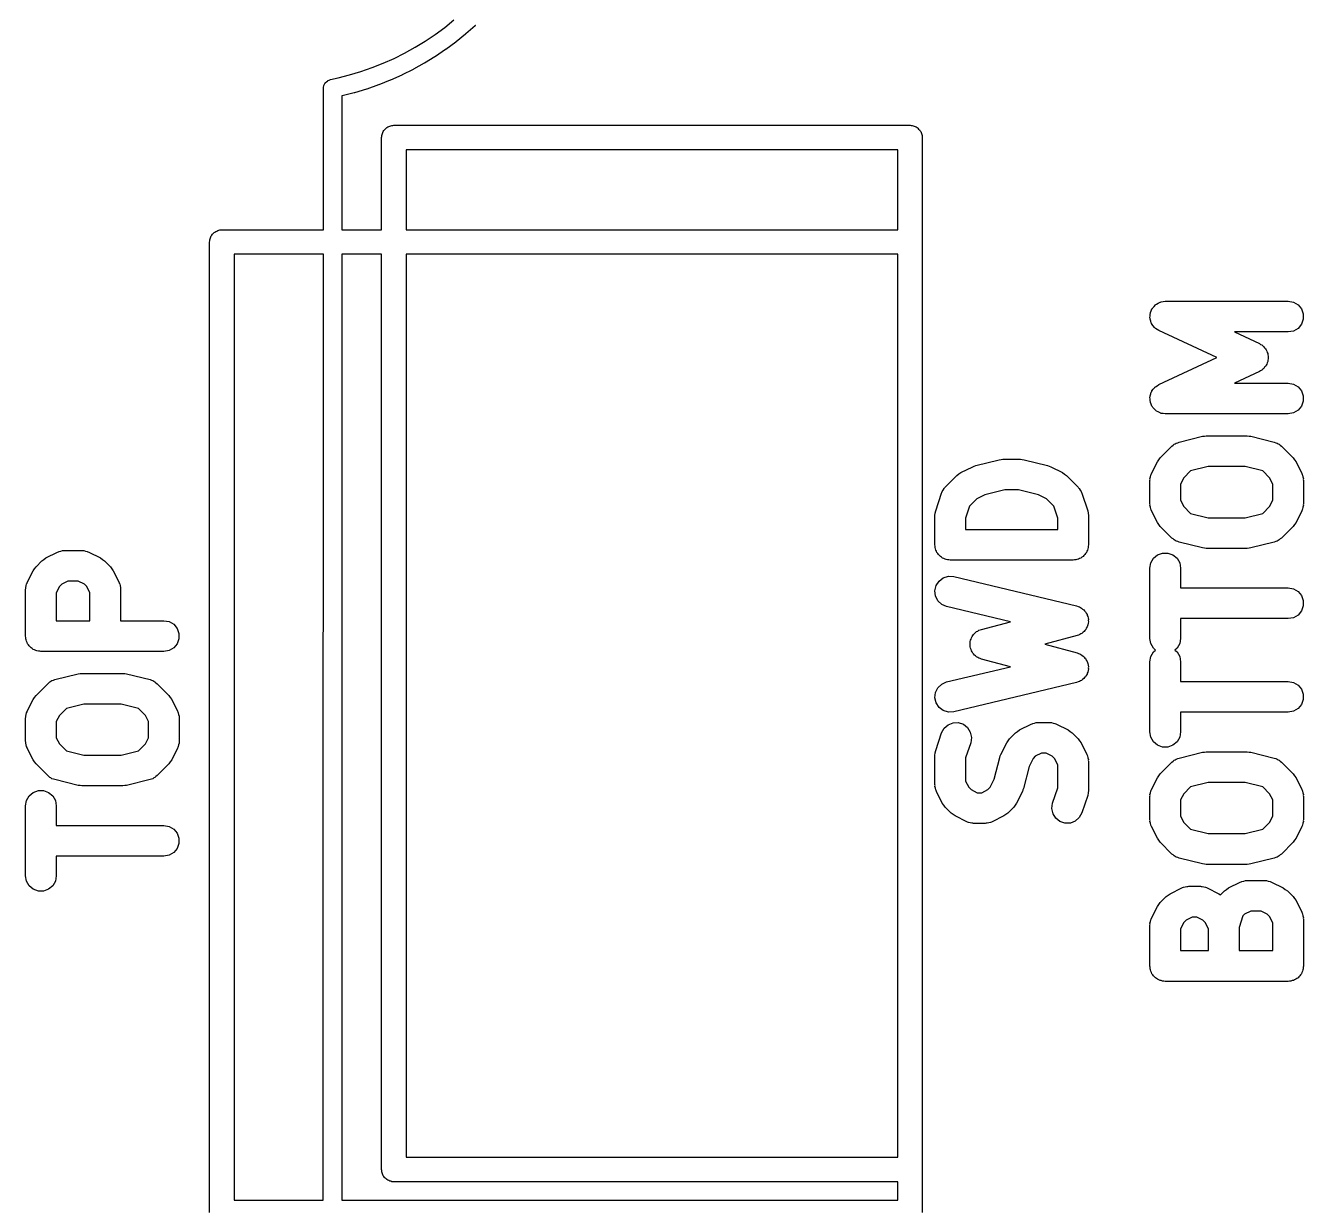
# Model space of a CAD drawing. Extents: x 83 to 195, y -153 to -41.
# Drawn here: x 119.2 to 129.6, y -98.6 to -88.99 of the extents above; entities that cross this region are included whole.
import ezdxf

# ---------------------------------------------------------------- set-up
doc = ezdxf.new("R2010")
doc.units = 0
doc.header["$MEASUREMENT"] = 0
doc.layers.add('BLACK', color=7, linetype='CONTINUOUS')

msp = doc.modelspace()

# ---------------------------------------------------------------- linework, layer by layer
at = {"layer": 'Black'}
for p, q in [((122.536, -89.0614), (122.614, -89.0039)), ((122.614, -89.0039), (122.689, -88.9431)), ((122.862, -88.9906), (122.787, -89.0567)), ((122.863, -88.9894), (122.862, -88.9906)), ((122.864, -88.9885), (122.863, -88.9894)), ((122.373, -89.166), (122.456, -89.1154)), ((122.456, -89.1154), (122.536, -89.0614)), ((122.704, -89.1236), (122.624, -89.183)), ((122.705, -89.1224), (122.704, -89.1236)), ((122.707, -89.1216), (122.705, -89.1224)), ((122.784, -89.0588), (122.707, -89.1216)), ((122.785, -89.0576), (122.784, -89.0588)), ((122.787, -89.0567), (122.785, -89.0576)), ((122.202, -89.2563), (122.288, -89.213)), ((122.288, -89.213), (122.373, -89.166)), ((122.621, -89.1848), (122.538, -89.2407)), ((122.622, -89.1837), (122.621, -89.1848)), ((122.624, -89.183), (122.622, -89.1837)), ((121.932, -89.3634), (122.024, -89.3316)), ((122.024, -89.3316), (122.114, -89.2959)), ((122.114, -89.2959), (122.202, -89.2563)), ((122.447, -89.2964), (122.36, -89.3449)), ((122.449, -89.2953), (122.447, -89.2964)), ((122.45, -89.2947), (122.449, -89.2953)), ((122.535, -89.2425), (122.45, -89.2947)), ((122.537, -89.2414), (122.535, -89.2425)), ((122.538, -89.2407), (122.537, -89.2414)), ((121.653, -89.4459), (121.662, -89.4381)), ((121.662, -89.4381), (121.663, -89.4375)), ((121.663, -89.4375), (121.664, -89.4366)), ((121.664, -89.4366), (121.675, -89.4326)), ((121.675, -89.4326), (121.686, -89.4282)), ((121.686, -89.4282), (121.746, -89.4152)), ((121.746, -89.4152), (121.84, -89.3913)), ((121.84, -89.3913), (121.932, -89.3634)), ((122.171, -89.4347), (122.078, -89.4716)), ((122.172, -89.4338), (122.171, -89.4347)), ((122.173, -89.4334), (122.172, -89.4338)), ((122.265, -89.3926), (122.173, -89.4334)), ((122.266, -89.3917), (122.265, -89.3926)), ((122.268, -89.3912), (122.266, -89.3917)), ((122.357, -89.3464), (122.268, -89.3912)), ((122.358, -89.3455), (122.357, -89.3464)), ((122.36, -89.3449), (122.358, -89.3455)), ((121.627, -89.5015), (121.629, -89.4901)), ((121.627, -90.6509), (121.627, -89.5015)), ((121.629, -89.4901), (121.63, -89.4787)), ((121.63, -89.4787), (121.631, -89.4773)), ((121.631, -89.4759), (121.637, -89.4658)), ((121.631, -89.4773), (121.631, -89.4759)), ((121.637, -89.4658), (121.642, -89.4556)), ((121.642, -89.4556), (121.643, -89.4546)), ((121.643, -89.4546), (121.644, -89.4533)), ((121.644, -89.4533), (121.653, -89.4459)), ((121.878, -89.5363), (121.781, -89.5609)), ((121.88, -89.5356), (121.878, -89.5363)), ((121.881, -89.5354), (121.88, -89.5356)), ((121.977, -89.5066), (121.881, -89.5354)), ((121.979, -89.5059), (121.977, -89.5066)), ((121.98, -89.5056), (121.979, -89.5059)), ((122.075, -89.4727), (121.98, -89.5056)), ((122.076, -89.4719), (122.075, -89.4727)), ((122.078, -89.4716), (122.076, -89.4719)), ((121.779, -89.5615), (121.777, -89.562)), ((121.777, -89.562), (121.777, -90.6509)), ((121.78, -89.561), (121.779, -89.5615)), ((121.781, -89.5609), (121.78, -89.561)), ((122.111, -89.8591), (122.114, -89.8509)), ((122.114, -89.8509), (122.12, -89.8442)), ((122.12, -89.8442), (122.124, -89.8366)), ((122.124, -89.8366), (122.131, -89.831)), ((122.131, -89.831), (122.137, -89.8243)), ((122.137, -89.8243), (122.144, -89.8199)), ((122.144, -89.8199), (122.151, -89.8143)), ((122.151, -89.8143), (122.159, -89.8113)), ((122.159, -89.8113), (122.167, -89.807)), ((122.167, -89.807), (122.175, -89.8054)), ((122.175, -89.8054), (122.184, -89.8024)), ((122.184, -89.8024), (122.192, -89.8024)), ((122.192, -89.8024), (122.201, -89.8009)), ((122.201, -89.8009), (126.401, -89.8009)), ((126.401, -89.8009), (126.41, -89.8024)), ((126.41, -89.8024), (126.418, -89.8024)), ((126.418, -89.8024), (126.427, -89.8054)), ((126.427, -89.8054), (126.435, -89.807)), ((126.435, -89.807), (126.443, -89.8113)), ((126.443, -89.8113), (126.451, -89.8143)), ((126.451, -89.8143), (126.458, -89.8199)), ((126.458, -89.8199), (126.465, -89.8243)), ((126.465, -89.8243), (126.471, -89.831)), ((126.471, -89.831), (126.478, -89.8366)), ((126.478, -89.8366), (126.482, -89.8442)), ((126.482, -89.8442), (126.488, -89.8509)), ((126.488, -89.8509), (126.491, -89.8591)), ((122.101, -89.9009), (122.103, -89.8923)), ((122.101, -90.6509), (122.101, -89.9009)), ((122.103, -89.8836), (122.106, -89.8753)), ((122.103, -89.8923), (122.103, -89.8836)), ((122.106, -89.8753), (122.107, -89.8667)), ((122.107, -89.8667), (122.111, -89.8591)), ((126.491, -89.8591), (126.495, -89.8667)), ((126.495, -89.8667), (126.496, -89.8753)), ((126.496, -89.8753), (126.499, -89.8836)), ((126.499, -89.8836), (126.499, -89.8923)), ((126.499, -89.8923), (126.501, -89.9009)), ((126.501, -89.9009), (126.501, -90.7509)), ((126.301, -90.0009), (122.301, -90.0009)), ((122.301, -90.0009), (122.301, -90.6509)), ((126.301, -90.6509), (126.301, -90.0009)), ((120.72, -90.6942), (120.724, -90.6866)), ((120.724, -90.6866), (120.731, -90.681)), ((120.731, -90.681), (120.737, -90.6743)), ((120.737, -90.6743), (120.744, -90.6699)), ((120.744, -90.6699), (120.751, -90.6643)), ((120.751, -90.6643), (120.759, -90.6613)), ((120.759, -90.6613), (120.767, -90.657)), ((120.767, -90.657), (120.775, -90.6554)), ((120.775, -90.6554), (120.784, -90.6524)), ((120.784, -90.6524), (120.792, -90.6524)), ((120.792, -90.6524), (120.801, -90.6509)), ((120.801, -90.6509), (121.627, -90.6509)), ((121.777, -90.6509), (122.101, -90.6509)), ((122.301, -90.6509), (125.801, -90.6509)), ((125.801, -90.6509), (126.301, -90.6509)), ((120.701, -90.7509), (120.703, -90.7423)), ((120.701, -98.6509), (120.701, -90.7509)), ((120.703, -90.7336), (120.706, -90.7253)), ((120.703, -90.7423), (120.703, -90.7336)), ((120.706, -90.7253), (120.707, -90.7167)), ((120.707, -90.7167), (120.711, -90.7091)), ((120.711, -90.7091), (120.714, -90.7009)), ((120.714, -90.7009), (120.72, -90.6942)), ((126.501, -90.7509), (126.501, -98.6509)), ((120.901, -90.8509), (120.901, -98.5509)), ((121.627, -90.8509), (120.901, -90.8509)), ((121.626, -97.0003), (121.627, -90.8509)), ((121.777, -90.8509), (121.776, -97.0003)), ((122.101, -90.8509), (121.777, -90.8509)), ((122.101, -91.2009), (122.101, -90.8509)), ((125.801, -90.8509), (122.301, -90.8509)), ((122.301, -90.8509), (122.301, -91.2009)), ((126.301, -90.8509), (125.801, -90.8509)), ((126.301, -98.2009), (126.301, -90.8509)), ((122.101, -98.3009), (122.101, -91.2009)), ((122.301, -91.2009), (122.301, -98.2009)), ((128.358, -91.3257), (128.365, -91.3109)), ((128.365, -91.3109), (128.37, -91.2956)), ((128.37, -91.2956), (128.374, -91.2913)), ((128.374, -91.2913), (128.376, -91.2863)), ((128.376, -91.2863), (128.388, -91.2748)), ((128.388, -91.2748), (128.398, -91.2623)), ((128.398, -91.2623), (128.403, -91.2595)), ((128.403, -91.2595), (128.407, -91.2556)), ((128.407, -91.2556), (128.421, -91.2488)), ((128.421, -91.2488), (128.436, -91.2406)), ((128.436, -91.2406), (128.441, -91.2396)), ((128.441, -91.2396), (128.446, -91.2373)), ((128.446, -91.2373), (128.462, -91.2359)), ((128.462, -91.2359), (128.478, -91.2331)), ((128.478, -91.2331), (129.478, -91.2331)), ((129.478, -91.2331), (129.521, -91.2406)), ((129.521, -91.2406), (129.559, -91.2623)), ((129.559, -91.2623), (129.587, -91.2956)), ((129.587, -91.2956), (129.601, -91.3364)), ((128.354, -91.3689), (128.355, -91.3527)), ((128.355, -91.3742), (128.354, -91.3689)), ((128.355, -91.3364), (128.357, -91.3312)), ((128.355, -91.3527), (128.355, -91.3364)), ((128.355, -91.3798), (128.355, -91.3742)), ((128.361, -91.3951), (128.355, -91.3798)), ((128.357, -91.3312), (128.358, -91.3257)), ((128.365, -91.4109), (128.361, -91.3951)), ((128.368, -91.4154), (128.365, -91.4109)), ((128.37, -91.4206), (128.368, -91.4154)), ((129.601, -91.3798), (129.587, -91.4206)), ((129.601, -91.3364), (129.601, -91.3798)), ((128.381, -91.4331), (128.37, -91.4206)), ((128.39, -91.4464), (128.381, -91.4331)), ((128.394, -91.4496), (128.39, -91.4464)), ((128.398, -91.4538), (128.394, -91.4496)), ((128.412, -91.462), (128.398, -91.4538)), ((128.426, -91.4713), (128.412, -91.462)), ((128.897, -91.6914), (128.426, -91.4713)), ((129.478, -91.4831), (129.042, -91.4831)), ((129.042, -91.4831), (129.246, -91.5781)), ((129.521, -91.4755), (129.478, -91.4831)), ((129.559, -91.4538), (129.521, -91.4755)), ((129.587, -91.4206), (129.559, -91.4538)), ((129.246, -91.5781), (129.254, -91.5844)), ((129.254, -91.5844), (129.264, -91.589)), ((129.264, -91.589), (129.272, -91.5967)), ((129.272, -91.5967), (129.281, -91.603)), ((129.281, -91.603), (129.287, -91.612)), ((129.287, -91.612), (129.295, -91.6197)), ((129.295, -91.6197), (129.3, -91.6296)), ((128.426, -91.9115), (128.897, -91.6914)), ((129.3, -91.6296), (129.306, -91.6386)), ((129.306, -91.6386), (129.309, -91.6491)), ((129.309, -91.6491), (129.313, -91.659)), ((129.313, -91.7238), (129.309, -91.7337)), ((129.313, -91.659), (129.314, -91.6699)), ((129.314, -91.7128), (129.313, -91.7238)), ((129.314, -91.6699), (129.317, -91.6805)), ((129.317, -91.7023), (129.314, -91.7128)), ((129.317, -91.6805), (129.316, -91.6914)), ((129.316, -91.6914), (129.317, -91.7023)), ((129.246, -91.8047), (129.042, -91.8997)), ((129.254, -91.7984), (129.246, -91.8047)), ((129.264, -91.7938), (129.254, -91.7984)), ((129.272, -91.7861), (129.264, -91.7938)), ((129.281, -91.7798), (129.272, -91.7861)), ((129.287, -91.7708), (129.281, -91.7798)), ((129.295, -91.7631), (129.287, -91.7708)), ((129.3, -91.7532), (129.295, -91.7631)), ((129.306, -91.7442), (129.3, -91.7532)), ((129.309, -91.7337), (129.306, -91.7442)), ((128.39, -91.9364), (128.394, -91.9332)), ((128.394, -91.9332), (128.398, -91.929)), ((128.398, -91.929), (128.412, -91.9208)), ((128.412, -91.9208), (128.426, -91.9115)), ((129.042, -91.8997), (129.478, -91.8997)), ((129.478, -91.8997), (129.521, -91.9073)), ((129.521, -91.9073), (129.559, -91.929)), ((129.559, -91.929), (129.587, -91.9622)), ((128.354, -92.0139), (128.355, -92.0085)), ((128.355, -92.0301), (128.354, -92.0139)), ((128.355, -92.003), (128.361, -91.9877)), ((128.355, -92.0085), (128.355, -92.003)), ((128.355, -92.0464), (128.355, -92.0301)), ((128.361, -91.9877), (128.365, -91.9719)), ((128.365, -91.9719), (128.368, -91.9674)), ((128.368, -91.9674), (128.37, -91.9622)), ((128.37, -91.9622), (128.381, -91.9497)), ((128.381, -91.9497), (128.39, -91.9364)), ((129.587, -91.9622), (129.601, -92.003)), ((129.601, -92.003), (129.601, -92.0464)), ((128.357, -92.0516), (128.355, -92.0464)), ((128.358, -92.0571), (128.357, -92.0516)), ((128.365, -92.0719), (128.358, -92.0571)), ((128.37, -92.0872), (128.365, -92.0719)), ((128.374, -92.0915), (128.37, -92.0872)), ((128.376, -92.0965), (128.374, -92.0915)), ((128.388, -92.108), (128.376, -92.0965)), ((128.398, -92.1205), (128.388, -92.108)), ((128.403, -92.1232), (128.398, -92.1205)), ((128.407, -92.1271), (128.403, -92.1232)), ((128.421, -92.134), (128.407, -92.1271)), ((128.436, -92.1422), (128.421, -92.134)), ((128.441, -92.1432), (128.436, -92.1422)), ((128.446, -92.1455), (128.441, -92.1432)), ((129.521, -92.1422), (129.478, -92.1497)), ((129.559, -92.1205), (129.521, -92.1422)), ((129.587, -92.0872), (129.559, -92.1205)), ((129.601, -92.0464), (129.587, -92.0872)), ((128.462, -92.1469), (128.446, -92.1455)), ((128.478, -92.1497), (128.462, -92.1469)), ((129.478, -92.1497), (128.478, -92.1497)), ((128.591, -92.3797), (128.781, -92.332)), ((128.781, -92.332), (128.797, -92.331)), ((128.797, -92.331), (128.812, -92.3283)), ((128.812, -92.3283), (129.145, -92.3283)), ((129.145, -92.3283), (129.16, -92.331)), ((129.16, -92.331), (129.175, -92.332)), ((129.175, -92.332), (129.366, -92.3797)), ((128.438, -92.5078), (128.533, -92.4125)), ((128.533, -92.4125), (128.543, -92.4057)), ((128.543, -92.4057), (128.551, -92.3973)), ((128.551, -92.3973), (128.56, -92.3933)), ((128.56, -92.3933), (128.568, -92.3876)), ((128.568, -92.3876), (128.58, -92.3845)), ((128.58, -92.3845), (128.591, -92.3797)), ((129.366, -92.3797), (129.377, -92.3845)), ((129.377, -92.3845), (129.388, -92.3876)), ((129.388, -92.3876), (129.396, -92.3933)), ((129.396, -92.3933), (129.405, -92.3973)), ((129.405, -92.3973), (129.414, -92.4057)), ((129.414, -92.4057), (129.424, -92.4125)), ((129.424, -92.4125), (129.519, -92.5078)), ((126.936, -92.5701), (127.127, -92.5225)), ((127.127, -92.5225), (127.142, -92.5214)), ((127.142, -92.5214), (127.157, -92.5188)), ((127.157, -92.5188), (127.3, -92.5188)), ((127.3, -92.5188), (127.315, -92.5214)), ((127.315, -92.5214), (127.33, -92.5225)), ((127.33, -92.5225), (127.521, -92.5701)), ((128.367, -92.6355), (128.414, -92.5403)), ((128.414, -92.5403), (128.426, -92.5242)), ((128.426, -92.5242), (128.438, -92.5078)), ((129.519, -92.5078), (129.531, -92.5242)), ((129.531, -92.5242), (129.543, -92.5403)), ((129.543, -92.5403), (129.59, -92.6355)), ((126.688, -92.7459), (126.783, -92.6506)), ((126.783, -92.6506), (126.799, -92.6391)), ((126.799, -92.6391), (126.815, -92.6272)), ((126.815, -92.6272), (126.911, -92.5796)), ((126.911, -92.5796), (126.924, -92.5757)), ((126.924, -92.5757), (126.936, -92.5701)), ((127.521, -92.5701), (127.533, -92.5757)), ((127.533, -92.5757), (127.546, -92.5796)), ((127.546, -92.5796), (127.641, -92.6272)), ((127.641, -92.6272), (127.658, -92.6392)), ((127.658, -92.6392), (127.674, -92.6506)), ((127.674, -92.6506), (127.769, -92.7459)), ((128.354, -92.6771), (128.358, -92.6631)), ((128.358, -92.6631), (128.361, -92.6486)), ((128.361, -92.6486), (128.365, -92.6424)), ((128.365, -92.6424), (128.367, -92.6355)), ((128.685, -92.6138), (128.629, -92.6702)), ((128.827, -92.5783), (128.685, -92.6138)), ((129.13, -92.5783), (128.827, -92.5783)), ((129.272, -92.6138), (129.13, -92.5783)), ((129.328, -92.6702), (129.272, -92.6138)), ((129.59, -92.6355), (129.592, -92.6424)), ((129.592, -92.6424), (129.596, -92.6486)), ((129.596, -92.6486), (129.598, -92.6631)), ((129.598, -92.6631), (129.603, -92.6771)), ((126.671, -92.7694), (126.678, -92.7566)), ((126.678, -92.7566), (126.683, -92.7518)), ((126.683, -92.7518), (126.688, -92.7459)), ((127.769, -92.7459), (127.773, -92.7518)), ((127.773, -92.7518), (127.779, -92.7565)), ((127.779, -92.7565), (127.786, -92.7694)), ((128.353, -92.6914), (128.355, -92.6843)), ((128.353, -92.8819), (128.353, -92.6914)), ((128.355, -92.6843), (128.354, -92.6771)), ((128.629, -92.6702), (128.603, -92.7209)), ((128.603, -92.7209), (128.603, -92.8524)), ((129.353, -92.7209), (129.328, -92.6702)), ((129.353, -92.8524), (129.353, -92.7209)), ((129.603, -92.6771), (129.602, -92.6843)), ((129.602, -92.6843), (129.603, -92.6914)), ((129.603, -92.6914), (129.603, -92.8819)), ((126.61, -92.9376), (126.657, -92.7947)), ((126.657, -92.7947), (126.661, -92.7884)), ((126.661, -92.7884), (126.663, -92.7814)), ((126.663, -92.7814), (126.671, -92.7694)), ((126.945, -92.8417), (126.885, -92.9018)), ((127.01, -92.8093), (126.945, -92.8417)), ((127.172, -92.7688), (127.01, -92.8093)), ((127.284, -92.7688), (127.172, -92.7688)), ((127.447, -92.8093), (127.284, -92.7688)), ((127.511, -92.8417), (127.447, -92.8093)), ((127.572, -92.9018), (127.511, -92.8417)), ((127.786, -92.7694), (127.794, -92.7814)), ((127.794, -92.7814), (127.796, -92.7884)), ((127.796, -92.7884), (127.799, -92.7947)), ((127.799, -92.7947), (127.847, -92.9376)), ((128.603, -92.8524), (128.629, -92.9031)), ((129.328, -92.9031), (129.353, -92.8524)), ((126.603, -92.9771), (126.607, -92.9574)), ((126.607, -92.9574), (126.61, -92.9376)), ((126.885, -92.9018), (126.853, -92.9974)), ((127.603, -92.9974), (127.572, -92.9018)), ((127.847, -92.9376), (127.85, -92.9574)), ((127.85, -92.9574), (127.853, -92.9771)), ((128.355, -92.889), (128.353, -92.8819)), ((128.354, -92.8962), (128.355, -92.889)), ((128.358, -92.9102), (128.354, -92.8962)), ((128.361, -92.9246), (128.358, -92.9102)), ((128.365, -92.9309), (128.361, -92.9246)), ((128.367, -92.9378), (128.365, -92.9309)), ((128.414, -93.033), (128.367, -92.9378)), ((128.629, -92.9031), (128.685, -92.9595)), ((128.685, -92.9595), (128.827, -92.995)), ((129.13, -92.995), (129.272, -92.9595)), ((129.272, -92.9595), (129.328, -92.9031)), ((129.59, -92.9378), (129.543, -93.033)), ((129.592, -92.9309), (129.59, -92.9378)), ((129.596, -92.9246), (129.592, -92.9309)), ((129.598, -92.9102), (129.596, -92.9246)), ((129.603, -92.8962), (129.598, -92.9102)), ((129.603, -92.8819), (129.602, -92.889)), ((129.602, -92.889), (129.603, -92.8962)), ((126.603, -93.2152), (126.603, -92.9771)), ((126.853, -92.9974), (126.853, -93.0902)), ((127.603, -93.0902), (127.603, -92.9974)), ((127.853, -92.9771), (127.853, -93.2152)), ((128.426, -93.0491), (128.414, -93.033)), ((128.438, -93.0655), (128.426, -93.0491)), ((128.533, -93.1607), (128.438, -93.0655)), ((128.827, -92.995), (129.13, -92.995)), ((129.519, -93.0655), (129.424, -93.1607)), ((129.531, -93.0491), (129.519, -93.0655)), ((129.543, -93.033), (129.531, -93.0491)), ((126.853, -93.0902), (127.603, -93.0902)), ((128.543, -93.1676), (128.533, -93.1607)), ((128.551, -93.1759), (128.543, -93.1676)), ((128.56, -93.18), (128.551, -93.1759)), ((128.568, -93.1856), (128.56, -93.18)), ((129.396, -93.18), (129.388, -93.1856)), ((129.405, -93.1759), (129.396, -93.18)), ((129.414, -93.1676), (129.405, -93.1759)), ((129.424, -93.1607), (129.414, -93.1676)), ((119.368, -93.3225), (119.463, -93.2748)), ((119.463, -93.2748), (119.47, -93.2728)), ((119.47, -93.2728), (119.476, -93.2692)), ((119.476, -93.2692), (119.491, -93.2666)), ((119.491, -93.2666), (119.505, -93.2625)), ((119.505, -93.2625), (119.512, -93.2629)), ((119.512, -93.2629), (119.519, -93.2616)), ((119.519, -93.2616), (119.662, -93.2616)), ((119.662, -93.2616), (119.669, -93.2629)), ((119.669, -93.2629), (119.676, -93.2625)), ((119.676, -93.2625), (119.69, -93.2666)), ((119.69, -93.2666), (119.704, -93.2692)), ((119.704, -93.2692), (119.711, -93.2728)), ((119.711, -93.2728), (119.718, -93.2748)), ((119.718, -93.2748), (119.813, -93.3224)), ((126.605, -93.226), (126.603, -93.2152)), ((126.605, -93.2369), (126.605, -93.226)), ((126.609, -93.2472), (126.605, -93.2369)), ((126.611, -93.258), (126.609, -93.2472)), ((126.616, -93.2674), (126.611, -93.258)), ((126.62, -93.2777), (126.616, -93.2674)), ((126.627, -93.2861), (126.62, -93.2777)), ((126.633, -93.2956), (126.627, -93.2861)), ((127.83, -93.2861), (127.824, -93.2956)), ((127.837, -93.2777), (127.83, -93.2861)), ((127.84, -93.2674), (127.837, -93.2777)), ((127.846, -93.258), (127.84, -93.2674)), ((127.848, -93.2472), (127.846, -93.258)), ((127.851, -93.2369), (127.848, -93.2472)), ((127.853, -93.2152), (127.851, -93.226)), ((127.851, -93.226), (127.851, -93.2369)), ((128.416, -93.2974), (128.457, -93.2826)), ((128.457, -93.2826), (128.5, -93.2826)), ((128.5, -93.2826), (128.541, -93.2974)), ((128.58, -93.1887), (128.568, -93.1856)), ((128.591, -93.1936), (128.58, -93.1887)), ((128.781, -93.2412), (128.591, -93.1936)), ((128.797, -93.2423), (128.781, -93.2412)), ((128.812, -93.245), (128.797, -93.2423)), ((129.145, -93.245), (128.812, -93.245)), ((129.16, -93.2423), (129.145, -93.245)), ((129.175, -93.2412), (129.16, -93.2423)), ((129.366, -93.1936), (129.175, -93.2412)), ((129.377, -93.1887), (129.366, -93.1936)), ((129.388, -93.1856), (129.377, -93.1887)), ((119.288, -93.3935), (119.335, -93.3459)), ((119.335, -93.3459), (119.352, -93.3344)), ((119.352, -93.3344), (119.368, -93.3225)), ((119.813, -93.3224), (119.829, -93.3344)), ((119.829, -93.3344), (119.845, -93.3459)), ((119.845, -93.3459), (119.893, -93.3935)), ((126.641, -93.3026), (126.633, -93.2956)), ((126.648, -93.311), (126.641, -93.3026)), ((126.658, -93.3164), (126.648, -93.311)), ((126.666, -93.3235), (126.658, -93.3164)), ((126.676, -93.3272), (126.666, -93.3235)), ((126.686, -93.3327), (126.676, -93.3272)), ((126.696, -93.3346), (126.686, -93.3327)), ((126.707, -93.3383), (126.696, -93.3346)), ((126.718, -93.3383), (126.707, -93.3383)), ((126.728, -93.3402), (126.718, -93.3383)), ((127.728, -93.3402), (126.728, -93.3402)), ((127.739, -93.3383), (127.728, -93.3402)), ((127.75, -93.3383), (127.739, -93.3383)), ((127.76, -93.3346), (127.75, -93.3383)), ((127.771, -93.3327), (127.76, -93.3346)), ((127.781, -93.3272), (127.771, -93.3327)), ((127.791, -93.3235), (127.781, -93.3272)), ((127.799, -93.3164), (127.791, -93.3235)), ((127.809, -93.311), (127.799, -93.3164)), ((127.816, -93.3026), (127.809, -93.311)), ((127.824, -93.2956), (127.816, -93.3026)), ((128.353, -93.4057), (128.361, -93.3629)), ((128.361, -93.3629), (128.383, -93.3253)), ((128.383, -93.3253), (128.416, -93.2974)), ((128.541, -93.2974), (128.574, -93.3253)), ((128.574, -93.3253), (128.596, -93.3629)), ((128.596, -93.3629), (128.603, -93.4057)), ((119.217, -93.5212), (119.264, -93.426)), ((119.264, -93.426), (119.276, -93.4099)), ((119.276, -93.4099), (119.288, -93.3935)), ((119.893, -93.3935), (119.904, -93.4099)), ((119.904, -93.4099), (119.916, -93.426)), ((119.916, -93.426), (119.964, -93.5212)), ((126.638, -93.5103), (126.672, -93.4844)), ((126.672, -93.4844), (126.714, -93.472)), ((126.714, -93.472), (126.757, -93.4746)), ((126.757, -93.4746), (127.757, -93.7127)), ((128.353, -93.9771), (128.353, -93.4057)), ((128.603, -93.4057), (128.603, -93.5664)), ((119.203, -93.5771), (119.205, -93.57)), ((119.203, -93.9581), (119.203, -93.5771)), ((119.204, -93.5628), (119.208, -93.5488)), ((119.205, -93.57), (119.204, -93.5628)), ((119.208, -93.5488), (119.211, -93.5344)), ((119.211, -93.5344), (119.215, -93.5281)), ((119.215, -93.5281), (119.217, -93.5212)), ((119.479, -93.5559), (119.453, -93.6066)), ((119.498, -93.537), (119.479, -93.5559)), ((119.548, -93.5116), (119.498, -93.537)), ((119.632, -93.5116), (119.548, -93.5116)), ((119.683, -93.537), (119.632, -93.5116)), ((119.702, -93.5559), (119.683, -93.537)), ((119.727, -93.6066), (119.702, -93.5559)), ((119.964, -93.5212), (119.966, -93.5281)), ((119.966, -93.5281), (119.97, -93.5344)), ((119.97, -93.5344), (119.972, -93.5488)), ((119.972, -93.5488), (119.976, -93.5628)), ((119.976, -93.5628), (119.976, -93.57)), ((119.976, -93.57), (119.977, -93.5771)), ((119.977, -93.5771), (119.977, -93.8331)), ((126.604, -93.5888), (126.614, -93.5465)), ((126.609, -93.6319), (126.604, -93.5888)), ((126.614, -93.5465), (126.638, -93.5103)), ((128.603, -93.5664), (129.478, -93.5664)), ((129.478, -93.5664), (129.521, -93.5739)), ((129.521, -93.5739), (129.559, -93.5956)), ((129.559, -93.5956), (129.587, -93.6289)), ((119.453, -93.6066), (119.453, -93.8331)), ((119.727, -93.8331), (119.727, -93.6066)), ((126.628, -93.6707), (126.609, -93.6319)), ((126.66, -93.7005), (126.628, -93.6707)), ((126.699, -93.7178), (126.66, -93.7005)), ((129.587, -93.6289), (129.601, -93.6697)), ((129.601, -93.6697), (129.601, -93.7131)), ((127.218, -93.8411), (126.699, -93.7178)), ((127.757, -93.7127), (127.769, -93.7177)), ((127.769, -93.7177), (127.781, -93.721)), ((127.781, -93.721), (127.789, -93.7263)), ((127.789, -93.7263), (127.797, -93.7299)), ((127.797, -93.7299), (127.806, -93.7386)), ((127.806, -93.7386), (127.817, -93.746)), ((127.817, -93.746), (127.822, -93.7534)), ((127.822, -93.7534), (127.829, -93.7597)), ((127.829, -93.7597), (127.834, -93.7711)), ((127.834, -93.7711), (127.842, -93.7816)), ((127.842, -93.7816), (127.844, -93.7904)), ((127.844, -93.7904), (127.848, -93.7985)), ((127.848, -93.7985), (127.85, -93.8112)), ((129.559, -93.7872), (129.521, -93.8089)), ((129.587, -93.7539), (129.559, -93.7872)), ((129.601, -93.7131), (129.587, -93.7539)), ((119.453, -93.8331), (119.727, -93.8331)), ((119.977, -93.8331), (120.328, -93.8331)), ((120.328, -93.8331), (120.371, -93.8406)), ((120.371, -93.8406), (120.409, -93.8623)), ((120.409, -93.8623), (120.437, -93.8956)), ((120.437, -93.8956), (120.451, -93.9364)), ((126.952, -93.9177), (126.961, -93.9115)), ((126.961, -93.9115), (126.972, -93.9086)), ((126.972, -93.9086), (126.982, -93.904)), ((126.982, -93.904), (127.218, -93.8411)), ((127.831, -93.9061), (127.824, -93.9125)), ((127.836, -93.8945), (127.831, -93.9061)), ((127.843, -93.8839), (127.836, -93.8945)), ((127.845, -93.875), (127.843, -93.8839)), ((127.849, -93.8668), (127.845, -93.875)), ((127.85, -93.8541), (127.849, -93.8668)), ((127.85, -93.8112), (127.853, -93.8235)), ((127.853, -93.8417), (127.85, -93.8541)), ((127.853, -93.8235), (127.852, -93.8326)), ((127.852, -93.8326), (127.853, -93.8417)), ((129.478, -93.8164), (128.603, -93.8164)), ((128.603, -93.8164), (128.603, -93.9771)), ((129.521, -93.8089), (129.478, -93.8164)), ((119.205, -93.9688), (119.203, -93.9581)), ((119.205, -93.9798), (119.205, -93.9688)), ((119.209, -93.99), (119.205, -93.9798)), ((119.211, -94.0008), (119.209, -93.99)), ((119.216, -94.0103), (119.211, -94.0008)), ((119.22, -94.0206), (119.216, -94.0103)), ((120.451, -93.9798), (120.437, -94.0206)), ((120.451, -93.9364), (120.451, -93.9798)), ((126.89, -94.014), (126.892, -94.0033)), ((126.891, -94.0247), (126.89, -94.014)), ((126.892, -94.0033), (126.893, -93.9922)), ((126.893, -93.9922), (126.898, -93.9825)), ((126.898, -93.9825), (126.901, -93.972)), ((126.901, -93.972), (126.907, -93.9629)), ((126.907, -93.9629), (126.912, -93.9529)), ((126.912, -93.9529), (126.919, -93.9453)), ((126.919, -93.9453), (126.926, -93.9364)), ((126.926, -93.9364), (126.935, -93.9301)), ((126.935, -93.9301), (126.943, -93.9222)), ((126.943, -93.9222), (126.952, -93.9177)), ((127.761, -93.955), (127.499, -94.0247)), ((127.772, -93.9497), (127.761, -93.955)), ((127.784, -93.946), (127.772, -93.9497)), ((127.792, -93.9406), (127.784, -93.946)), ((127.8, -93.9367), (127.792, -93.9406)), ((127.809, -93.9277), (127.8, -93.9367)), ((127.819, -93.9201), (127.809, -93.9277)), ((127.824, -93.9125), (127.819, -93.9201)), ((128.361, -94.0199), (128.353, -93.9771)), ((128.603, -93.9771), (128.596, -94.0199)), ((119.227, -94.0289), (119.22, -94.0206)), ((119.233, -94.0384), (119.227, -94.0289)), ((119.241, -94.0454), (119.233, -94.0384)), ((119.248, -94.0538), (119.241, -94.0454)), ((119.258, -94.0593), (119.248, -94.0538)), ((119.266, -94.0663), (119.258, -94.0593)), ((119.276, -94.0701), (119.266, -94.0663)), ((119.286, -94.0755), (119.276, -94.0701)), ((119.296, -94.0774), (119.286, -94.0755)), ((119.307, -94.0812), (119.296, -94.0774)), ((119.318, -94.0812), (119.307, -94.0812)), ((119.328, -94.0831), (119.318, -94.0812)), ((120.328, -94.0831), (119.328, -94.0831)), ((120.371, -94.0755), (120.328, -94.0831)), ((120.409, -94.0538), (120.371, -94.0755)), ((120.437, -94.0206), (120.409, -94.0538)), ((126.89, -94.0355), (126.891, -94.0247)), ((126.892, -94.0462), (126.89, -94.0355)), ((126.893, -94.0572), (126.892, -94.0462)), ((126.898, -94.067), (126.893, -94.0572)), ((126.901, -94.0774), (126.898, -94.067)), ((126.907, -94.0865), (126.901, -94.0774)), ((126.912, -94.0965), (126.907, -94.0865)), ((126.919, -94.1042), (126.912, -94.0965)), ((126.926, -94.113), (126.919, -94.1042)), ((126.935, -94.1194), (126.926, -94.113)), ((126.943, -94.1272), (126.935, -94.1194)), ((127.499, -94.0247), (127.761, -94.0944)), ((127.761, -94.0944), (127.772, -94.0998)), ((127.772, -94.0998), (127.784, -94.1034)), ((127.784, -94.1034), (127.792, -94.1089)), ((127.792, -94.1089), (127.8, -94.1127)), ((127.8, -94.1127), (127.809, -94.1217)), ((128.383, -94.0575), (128.361, -94.0199)), ((128.361, -94.1248), (128.383, -94.0872)), ((128.4, -94.0723), (128.383, -94.0575)), ((128.383, -94.0872), (128.4, -94.0723)), ((128.574, -94.0575), (128.556, -94.0723)), ((128.556, -94.0723), (128.574, -94.0872)), ((128.596, -94.0199), (128.574, -94.0575)), ((128.574, -94.0872), (128.596, -94.1248)), ((126.699, -94.3317), (127.218, -94.2083)), ((126.952, -94.1318), (126.943, -94.1272)), ((126.961, -94.138), (126.952, -94.1318)), ((126.972, -94.1408), (126.961, -94.138)), ((126.982, -94.1455), (126.972, -94.1408)), ((127.218, -94.2083), (126.982, -94.1455)), ((127.809, -94.1217), (127.819, -94.1293)), ((127.819, -94.1293), (127.824, -94.1369)), ((127.824, -94.1369), (127.831, -94.1434)), ((127.831, -94.1434), (127.836, -94.1549)), ((127.836, -94.1549), (127.843, -94.1656)), ((127.843, -94.1656), (127.845, -94.1744)), ((127.845, -94.1744), (127.849, -94.1827)), ((127.849, -94.1827), (127.85, -94.1954)), ((127.85, -94.1954), (127.853, -94.2078)), ((127.853, -94.2078), (127.852, -94.2169)), ((127.852, -94.2169), (127.853, -94.226)), ((128.353, -94.1676), (128.361, -94.1248)), ((128.353, -94.739), (128.353, -94.1676)), ((128.596, -94.1248), (128.603, -94.1676)), ((128.603, -94.1676), (128.603, -94.3283)), ((119.401, -94.3307), (119.41, -94.3266)), ((119.41, -94.3266), (119.418, -94.321)), ((119.418, -94.321), (119.43, -94.3179)), ((119.43, -94.3179), (119.441, -94.313)), ((119.441, -94.313), (119.631, -94.2654)), ((119.631, -94.2654), (119.647, -94.2643)), ((119.647, -94.2643), (119.662, -94.2616)), ((119.662, -94.2616), (119.995, -94.2616)), ((119.995, -94.2616), (120.01, -94.2643)), ((120.01, -94.2643), (120.025, -94.2654)), ((120.025, -94.2654), (120.216, -94.313)), ((120.216, -94.313), (120.227, -94.3179)), ((120.227, -94.3179), (120.238, -94.321)), ((120.238, -94.321), (120.246, -94.3266)), ((120.246, -94.3266), (120.255, -94.3307)), ((127.789, -94.3232), (127.781, -94.3284)), ((127.797, -94.3196), (127.789, -94.3232)), ((127.806, -94.3108), (127.797, -94.3196)), ((127.817, -94.3035), (127.806, -94.3108)), ((127.822, -94.296), (127.817, -94.3035)), ((127.829, -94.2897), (127.822, -94.296)), ((127.834, -94.2784), (127.829, -94.2897)), ((127.842, -94.2679), (127.834, -94.2784)), ((127.844, -94.2591), (127.842, -94.2679)), ((127.848, -94.2509), (127.844, -94.2591)), ((127.85, -94.2383), (127.848, -94.2509)), ((127.853, -94.226), (127.85, -94.2383)), ((119.288, -94.4411), (119.383, -94.3459)), ((119.383, -94.3459), (119.393, -94.339)), ((119.393, -94.339), (119.401, -94.3307)), ((120.255, -94.3307), (120.264, -94.339)), ((120.264, -94.339), (120.274, -94.3459)), ((120.274, -94.3459), (120.369, -94.4411)), ((126.604, -94.4607), (126.609, -94.4176)), ((126.609, -94.4176), (126.628, -94.3788)), ((126.628, -94.3788), (126.66, -94.3489)), ((126.66, -94.3489), (126.699, -94.3317)), ((127.757, -94.3368), (126.757, -94.5749)), ((127.769, -94.3317), (127.757, -94.3368)), ((127.781, -94.3284), (127.769, -94.3317)), ((128.603, -94.3283), (129.478, -94.3283)), ((129.478, -94.3283), (129.521, -94.3358)), ((129.521, -94.3358), (129.559, -94.3575)), ((129.559, -94.3575), (129.587, -94.3908)), ((129.587, -94.3908), (129.601, -94.4316)), ((129.601, -94.4316), (129.601, -94.475)), ((119.217, -94.5688), (119.264, -94.4736)), ((119.264, -94.4736), (119.276, -94.4575)), ((119.276, -94.4575), (119.288, -94.4411)), ((119.677, -94.5116), (119.535, -94.5471)), ((119.98, -94.5116), (119.677, -94.5116)), ((120.122, -94.5471), (119.98, -94.5116)), ((120.369, -94.4411), (120.381, -94.4575)), ((120.381, -94.4575), (120.393, -94.4736)), ((120.393, -94.4736), (120.44, -94.5688)), ((126.614, -94.5029), (126.604, -94.4607)), ((126.638, -94.5392), (126.614, -94.5029)), ((129.587, -94.5158), (129.559, -94.5491)), ((129.601, -94.475), (129.587, -94.5158)), ((119.203, -94.6247), (119.205, -94.6176)), ((119.203, -94.8152), (119.203, -94.6247)), ((119.204, -94.6104), (119.208, -94.5964)), ((119.205, -94.6176), (119.204, -94.6104)), ((119.208, -94.5964), (119.211, -94.582)), ((119.211, -94.582), (119.215, -94.5757)), ((119.215, -94.5757), (119.217, -94.5688)), ((119.479, -94.6035), (119.453, -94.6542)), ((119.535, -94.5471), (119.479, -94.6035)), ((120.178, -94.6035), (120.122, -94.5471)), ((120.203, -94.6542), (120.178, -94.6035)), ((120.44, -94.5688), (120.442, -94.5757)), ((120.442, -94.5757), (120.446, -94.582)), ((120.446, -94.582), (120.448, -94.5964)), ((120.448, -94.5964), (120.453, -94.6104)), ((120.453, -94.6104), (120.452, -94.6176)), ((120.452, -94.6176), (120.453, -94.6247)), ((120.453, -94.6247), (120.453, -94.8152)), ((126.672, -94.5651), (126.638, -94.5392)), ((126.714, -94.5775), (126.672, -94.5651)), ((126.757, -94.5749), (126.714, -94.5775)), ((129.478, -94.5783), (128.603, -94.5783)), ((128.603, -94.5783), (128.603, -94.739)), ((129.521, -94.5708), (129.478, -94.5783)), ((129.559, -94.5491), (129.521, -94.5708)), ((119.453, -94.6542), (119.453, -94.7857)), ((120.203, -94.7857), (120.203, -94.6542)), ((126.657, -94.7471), (126.678, -94.7089)), ((126.678, -94.7089), (126.711, -94.6801)), ((126.711, -94.6801), (126.751, -94.6642)), ((126.751, -94.6642), (126.794, -94.663)), ((126.794, -94.663), (126.836, -94.6767)), ((126.836, -94.6767), (126.87, -94.7037)), ((126.87, -94.7037), (126.892, -94.7407)), ((126.892, -94.7407), (126.901, -94.7832)), ((127.259, -94.7459), (127.275, -94.7344)), ((127.275, -94.7344), (127.292, -94.7225)), ((127.292, -94.7225), (127.387, -94.6748)), ((127.387, -94.6748), (127.394, -94.6728)), ((127.394, -94.6728), (127.4, -94.6692)), ((127.4, -94.6692), (127.414, -94.6666)), ((127.414, -94.6666), (127.428, -94.6625)), ((127.428, -94.6625), (127.436, -94.6629)), ((127.436, -94.6629), (127.443, -94.6616)), ((127.443, -94.6616), (127.538, -94.6616)), ((127.538, -94.6616), (127.545, -94.6629)), ((127.545, -94.6629), (127.552, -94.6625)), ((127.552, -94.6625), (127.566, -94.6666)), ((127.566, -94.6666), (127.581, -94.6692)), ((127.581, -94.6692), (127.587, -94.6728)), ((127.587, -94.6728), (127.594, -94.6748)), ((127.594, -94.6748), (127.689, -94.7224)), ((127.689, -94.7224), (127.705, -94.7344)), ((127.705, -94.7344), (127.722, -94.7459)), ((128.361, -94.7818), (128.353, -94.739)), ((128.603, -94.739), (128.596, -94.7818)), ((119.205, -94.8223), (119.203, -94.8152)), ((119.204, -94.8295), (119.205, -94.8223)), ((119.208, -94.8435), (119.204, -94.8295)), ((119.211, -94.858), (119.208, -94.8435)), ((119.453, -94.7857), (119.479, -94.8364)), ((119.479, -94.8364), (119.535, -94.8928)), ((120.122, -94.8928), (120.178, -94.8364)), ((120.178, -94.8364), (120.203, -94.7857)), ((120.448, -94.8435), (120.446, -94.858)), ((120.453, -94.8295), (120.448, -94.8435)), ((120.453, -94.8152), (120.452, -94.8223)), ((120.452, -94.8223), (120.453, -94.8295)), ((126.61, -94.89), (126.657, -94.7471)), ((126.895, -94.8262), (126.853, -94.9498)), ((126.901, -94.7832), (126.895, -94.8262)), ((127.14, -94.9212), (127.188, -94.826)), ((127.188, -94.826), (127.2, -94.8099)), ((127.2, -94.8099), (127.211, -94.7935)), ((127.211, -94.7935), (127.259, -94.7459)), ((127.722, -94.7459), (127.769, -94.7935)), ((127.769, -94.7935), (127.781, -94.8099)), ((127.781, -94.8099), (127.793, -94.826)), ((127.793, -94.826), (127.84, -94.9212)), ((128.383, -94.8194), (128.361, -94.7818)), ((128.416, -94.8473), (128.383, -94.8194)), ((128.457, -94.8621), (128.416, -94.8473)), ((128.541, -94.8473), (128.5, -94.8621)), ((128.574, -94.8194), (128.541, -94.8473)), ((128.596, -94.7818), (128.574, -94.8194)), ((119.215, -94.8642), (119.211, -94.858)), ((119.217, -94.8711), (119.215, -94.8642)), ((119.264, -94.9663), (119.217, -94.8711)), ((119.535, -94.8928), (119.677, -94.9283)), ((119.677, -94.9283), (119.98, -94.9283)), ((119.98, -94.9283), (120.122, -94.8928)), ((120.44, -94.8711), (120.393, -94.9663)), ((120.442, -94.8642), (120.44, -94.8711)), ((120.446, -94.858), (120.442, -94.8642)), ((126.603, -94.9295), (126.607, -94.9098)), ((126.603, -95.1676), (126.603, -94.9295)), ((126.607, -94.9098), (126.61, -94.89)), ((126.853, -94.9498), (126.853, -95.1381)), ((127.087, -95.124), (127.131, -94.9468)), ((127.131, -94.9468), (127.136, -94.9343)), ((127.136, -94.9343), (127.14, -94.9212)), ((127.421, -94.937), (127.403, -94.9559)), ((127.472, -94.9116), (127.421, -94.937)), ((127.508, -94.9116), (127.472, -94.9116)), ((127.559, -94.937), (127.508, -94.9116)), ((127.578, -94.9559), (127.559, -94.937)), ((127.84, -94.9212), (127.842, -94.9281)), ((127.842, -94.9281), (127.846, -94.9344)), ((127.846, -94.9344), (127.848, -94.9488)), ((127.848, -94.9488), (127.853, -94.9628)), ((128.5, -94.8621), (128.457, -94.8621)), ((128.58, -94.956), (128.591, -94.9511)), ((128.591, -94.9511), (128.781, -94.9035)), ((128.781, -94.9035), (128.797, -94.9024)), ((128.797, -94.9024), (128.812, -94.8997)), ((128.812, -94.8997), (129.145, -94.8997)), ((129.145, -94.8997), (129.16, -94.9024)), ((129.16, -94.9024), (129.175, -94.9035)), ((129.175, -94.9035), (129.366, -94.9511)), ((129.366, -94.9511), (129.377, -94.956)), ((119.276, -94.9824), (119.264, -94.9663)), ((119.288, -94.9988), (119.276, -94.9824)), ((119.383, -95.0941), (119.288, -94.9988)), ((120.369, -94.9988), (120.274, -95.0941)), ((120.381, -94.9824), (120.369, -94.9988)), ((120.393, -94.9663), (120.381, -94.9824)), ((127.37, -95.0207), (127.326, -95.1979)), ((127.403, -94.9559), (127.37, -95.0207)), ((127.603, -95.0066), (127.578, -94.9559)), ((127.603, -95.1949), (127.603, -95.0066)), ((127.853, -94.9628), (127.852, -94.97)), ((127.852, -94.97), (127.853, -94.9771)), ((127.853, -94.9771), (127.853, -95.2152)), ((128.438, -95.0792), (128.533, -94.984)), ((128.533, -94.984), (128.543, -94.9771)), ((128.543, -94.9771), (128.551, -94.9688)), ((128.551, -94.9688), (128.56, -94.9647)), ((128.56, -94.9647), (128.568, -94.9591)), ((128.568, -94.9591), (128.58, -94.956)), ((129.377, -94.956), (129.388, -94.9591)), ((129.388, -94.9591), (129.396, -94.9647)), ((129.396, -94.9647), (129.405, -94.9688)), ((129.405, -94.9688), (129.414, -94.9771)), ((129.414, -94.9771), (129.424, -94.984)), ((129.424, -94.984), (129.519, -95.0792)), ((119.393, -95.1009), (119.383, -95.0941)), ((119.401, -95.1093), (119.393, -95.1009)), ((119.41, -95.1133), (119.401, -95.1093)), ((119.418, -95.119), (119.41, -95.1133)), ((119.43, -95.1221), (119.418, -95.119)), ((119.441, -95.127), (119.43, -95.1221)), ((119.631, -95.1746), (119.441, -95.127)), ((120.216, -95.127), (120.025, -95.1746)), ((120.227, -95.1221), (120.216, -95.127)), ((120.238, -95.119), (120.227, -95.1221)), ((120.246, -95.1133), (120.238, -95.119)), ((120.255, -95.1093), (120.246, -95.1133)), ((120.264, -95.1009), (120.255, -95.1093)), ((120.274, -95.0941), (120.264, -95.1009)), ((126.853, -95.1381), (126.879, -95.1888)), ((127.054, -95.1888), (127.087, -95.124)), ((128.367, -95.2069), (128.414, -95.1117)), ((128.414, -95.1117), (128.426, -95.0956)), ((128.426, -95.0956), (128.438, -95.0792)), ((128.827, -95.1497), (128.685, -95.1852)), ((129.13, -95.1497), (128.827, -95.1497)), ((129.272, -95.1852), (129.13, -95.1497)), ((129.519, -95.0792), (129.531, -95.0956)), ((129.531, -95.0956), (129.543, -95.1117)), ((129.543, -95.1117), (129.59, -95.2069)), ((119.211, -95.2963), (119.233, -95.2587)), ((119.233, -95.2587), (119.266, -95.2308)), ((119.266, -95.2308), (119.307, -95.2159)), ((119.307, -95.2159), (119.35, -95.2159)), ((119.35, -95.2159), (119.391, -95.2308)), ((119.391, -95.2308), (119.424, -95.2587)), ((119.424, -95.2587), (119.446, -95.2963)), ((119.647, -95.1756), (119.631, -95.1746)), ((119.662, -95.1783), (119.647, -95.1756)), ((119.995, -95.1783), (119.662, -95.1783)), ((120.01, -95.1756), (119.995, -95.1783)), ((120.025, -95.1746), (120.01, -95.1756)), ((126.605, -95.1747), (126.603, -95.1676)), ((126.604, -95.1819), (126.605, -95.1747)), ((126.608, -95.1959), (126.604, -95.1819)), ((126.611, -95.2103), (126.608, -95.1959)), ((126.615, -95.2166), (126.611, -95.2103)), ((126.617, -95.2235), (126.615, -95.2166)), ((126.664, -95.3187), (126.617, -95.2235)), ((126.879, -95.1888), (126.898, -95.2077)), ((126.898, -95.2077), (126.948, -95.2331)), ((126.948, -95.2331), (126.985, -95.2331)), ((126.985, -95.2331), (127.035, -95.2077)), ((127.035, -95.2077), (127.054, -95.1888)), ((127.316, -95.2235), (127.269, -95.3187)), ((127.32, -95.2104), (127.316, -95.2235)), ((127.326, -95.1979), (127.32, -95.2104)), ((127.562, -95.3185), (127.603, -95.1949)), ((127.847, -95.2547), (127.799, -95.3976)), ((127.85, -95.2349), (127.847, -95.2547)), ((127.853, -95.2152), (127.85, -95.2349)), ((128.353, -95.2628), (128.355, -95.2557)), ((128.353, -95.4533), (128.353, -95.2628)), ((128.354, -95.2485), (128.358, -95.2345)), ((128.355, -95.2557), (128.354, -95.2485)), ((128.358, -95.2345), (128.361, -95.2201)), ((128.361, -95.2201), (128.365, -95.2138)), ((128.365, -95.2138), (128.367, -95.2069)), ((128.629, -95.2416), (128.603, -95.2923)), ((128.685, -95.1852), (128.629, -95.2416)), ((129.328, -95.2416), (129.272, -95.1852)), ((129.353, -95.2923), (129.328, -95.2416)), ((129.59, -95.2069), (129.592, -95.2138)), ((129.592, -95.2138), (129.596, -95.2201)), ((129.596, -95.2201), (129.598, -95.2345)), ((129.598, -95.2345), (129.603, -95.2485)), ((129.603, -95.2485), (129.602, -95.2557)), ((129.602, -95.2557), (129.603, -95.2628)), ((129.603, -95.2628), (129.603, -95.4533)), ((119.203, -95.339), (119.211, -95.2963)), ((119.203, -95.9104), (119.203, -95.339)), ((119.446, -95.2963), (119.453, -95.339)), ((119.453, -95.339), (119.453, -95.4997)), ((126.676, -95.3348), (126.664, -95.3187)), ((126.688, -95.3512), (126.676, -95.3348)), ((126.735, -95.3988), (126.688, -95.3512)), ((127.245, -95.3512), (127.198, -95.3988)), ((127.257, -95.3348), (127.245, -95.3512)), ((127.269, -95.3187), (127.257, -95.3348)), ((127.556, -95.3615), (127.562, -95.3185)), ((127.565, -95.404), (127.556, -95.3615)), ((128.603, -95.2923), (128.603, -95.4238)), ((129.353, -95.4238), (129.353, -95.2923)), ((126.752, -95.4103), (126.735, -95.3988)), ((126.768, -95.4222), (126.752, -95.4103)), ((126.863, -95.4699), (126.768, -95.4222)), ((126.87, -95.4719), (126.863, -95.4699)), ((126.876, -95.4755), (126.87, -95.4719)), ((127.063, -95.4719), (127.057, -95.4755)), ((127.07, -95.4699), (127.063, -95.4719)), ((127.165, -95.4222), (127.07, -95.4699)), ((127.181, -95.4103), (127.165, -95.4222)), ((127.198, -95.3988), (127.181, -95.4103)), ((127.587, -95.441), (127.565, -95.404)), ((127.621, -95.468), (127.587, -95.441)), ((127.662, -95.4817), (127.621, -95.468)), ((127.746, -95.4646), (127.706, -95.4805)), ((127.779, -95.4358), (127.746, -95.4646)), ((127.799, -95.3976), (127.779, -95.4358)), ((128.355, -95.4604), (128.353, -95.4533)), ((128.354, -95.4676), (128.355, -95.4604)), ((128.358, -95.4816), (128.354, -95.4676)), ((128.603, -95.4238), (128.629, -95.4745)), ((129.328, -95.4745), (129.353, -95.4238)), ((129.603, -95.4676), (129.598, -95.4816)), ((129.603, -95.4533), (129.602, -95.4604)), ((129.602, -95.4604), (129.603, -95.4676)), ((119.453, -95.4997), (120.328, -95.4997)), ((120.328, -95.4997), (120.371, -95.5073)), ((120.371, -95.5073), (120.409, -95.529)), ((120.409, -95.529), (120.437, -95.5622)), ((120.437, -95.5622), (120.451, -95.603)), ((126.891, -95.4781), (126.876, -95.4755)), ((126.905, -95.4822), (126.891, -95.4781)), ((126.912, -95.4818), (126.905, -95.4822)), ((126.919, -95.4831), (126.912, -95.4818)), ((127.014, -95.4831), (126.919, -95.4831)), ((127.021, -95.4818), (127.014, -95.4831)), ((127.028, -95.4822), (127.021, -95.4818)), ((127.042, -95.4781), (127.028, -95.4822)), ((127.057, -95.4755), (127.042, -95.4781)), ((127.706, -95.4805), (127.662, -95.4817)), ((128.361, -95.4961), (128.358, -95.4816)), ((128.365, -95.5023), (128.361, -95.4961)), ((128.367, -95.5092), (128.365, -95.5023)), ((128.414, -95.6044), (128.367, -95.5092)), ((128.629, -95.4745), (128.685, -95.5309)), ((128.685, -95.5309), (128.827, -95.5664)), ((128.827, -95.5664), (129.13, -95.5664)), ((129.13, -95.5664), (129.272, -95.5309)), ((129.272, -95.5309), (129.328, -95.4745)), ((129.59, -95.5092), (129.543, -95.6044)), ((129.592, -95.5023), (129.59, -95.5092)), ((129.596, -95.4961), (129.592, -95.5023)), ((129.598, -95.4816), (129.596, -95.4961)), ((120.451, -95.6464), (120.437, -95.6872)), ((120.451, -95.603), (120.451, -95.6464)), ((128.426, -95.6205), (128.414, -95.6044)), ((128.438, -95.6369), (128.426, -95.6205)), ((128.533, -95.7322), (128.438, -95.6369)), ((129.519, -95.6369), (129.424, -95.7322)), ((129.531, -95.6205), (129.519, -95.6369)), ((129.543, -95.6044), (129.531, -95.6205)), ((120.328, -95.7497), (119.453, -95.7497)), ((119.453, -95.7497), (119.453, -95.9104)), ((120.371, -95.7422), (120.328, -95.7497)), ((120.409, -95.7205), (120.371, -95.7422)), ((120.437, -95.6872), (120.409, -95.7205)), ((128.543, -95.739), (128.533, -95.7322)), ((128.551, -95.7474), (128.543, -95.739)), ((128.56, -95.7514), (128.551, -95.7474)), ((128.568, -95.7571), (128.56, -95.7514)), ((128.58, -95.7602), (128.568, -95.7571)), ((128.591, -95.765), (128.58, -95.7602)), ((128.781, -95.8127), (128.591, -95.765)), ((129.366, -95.765), (129.175, -95.8127)), ((129.377, -95.7602), (129.366, -95.765)), ((129.388, -95.7571), (129.377, -95.7602)), ((129.396, -95.7514), (129.388, -95.7571)), ((129.405, -95.7474), (129.396, -95.7514)), ((129.414, -95.739), (129.405, -95.7474)), ((129.424, -95.7322), (129.414, -95.739)), ((128.797, -95.8137), (128.781, -95.8127)), ((128.812, -95.8164), (128.797, -95.8137)), ((129.145, -95.8164), (128.812, -95.8164)), ((129.16, -95.8137), (129.145, -95.8164)), ((129.175, -95.8127), (129.16, -95.8137)), ((119.211, -95.9532), (119.203, -95.9104)), ((119.233, -95.9908), (119.211, -95.9532)), ((119.266, -96.0187), (119.233, -95.9908)), ((119.424, -95.9908), (119.391, -96.0187)), ((119.446, -95.9532), (119.424, -95.9908)), ((119.453, -95.9104), (119.446, -95.9532)), ((128.994, -96.0082), (129.089, -95.9605)), ((129.089, -95.9605), (129.096, -95.9585)), ((129.096, -95.9585), (129.102, -95.9549)), ((129.102, -95.9549), (129.117, -95.9523)), ((129.117, -95.9523), (129.131, -95.9482)), ((129.131, -95.9482), (129.138, -95.9486)), ((129.138, -95.9486), (129.145, -95.9473)), ((129.145, -95.9473), (129.288, -95.9473)), ((129.288, -95.9473), (129.295, -95.9486)), ((129.295, -95.9486), (129.302, -95.9482)), ((129.302, -95.9482), (129.316, -95.9523)), ((129.316, -95.9523), (129.331, -95.9549)), ((129.331, -95.9549), (129.337, -95.9585)), ((129.337, -95.9585), (129.344, -95.9605)), ((129.344, -95.9605), (129.439, -96.0082)), ((119.307, -96.0335), (119.266, -96.0187)), ((119.35, -96.0335), (119.307, -96.0335)), ((119.391, -96.0187), (119.35, -96.0335)), ((128.438, -96.1268), (128.485, -96.0792)), ((128.485, -96.0792), (128.502, -96.0677)), ((128.502, -96.0677), (128.518, -96.0558)), ((128.518, -96.0558), (128.613, -96.0082)), ((128.613, -96.0082), (128.62, -96.0061)), ((128.62, -96.0061), (128.626, -96.0025)), ((128.626, -96.0025), (128.641, -96)), ((128.641, -96), (128.655, -95.9958)), ((128.655, -95.9958), (128.662, -95.9962)), ((128.662, -95.9962), (128.669, -95.995)), ((128.669, -95.995), (128.764, -95.995)), ((128.764, -95.995), (128.771, -95.9962)), ((128.771, -95.9962), (128.778, -95.9958)), ((128.778, -95.9958), (128.792, -96)), ((128.792, -96), (128.807, -96.0025)), ((128.807, -96.0025), (128.813, -96.0061)), ((128.813, -96.0061), (128.82, -96.0082)), ((128.82, -96.0082), (128.915, -96.0558)), ((128.915, -96.0558), (128.928, -96.0651)), ((128.928, -96.0651), (128.961, -96.0316)), ((128.961, -96.0316), (128.978, -96.0201)), ((128.978, -96.0201), (128.994, -96.0082)), ((129.439, -96.0082), (129.455, -96.0201)), ((129.455, -96.0201), (129.472, -96.0316)), ((129.472, -96.0316), (129.519, -96.0792)), ((129.519, -96.0792), (129.531, -96.0956)), ((129.531, -96.0956), (129.543, -96.1117)), ((128.367, -96.2545), (128.414, -96.1593)), ((128.414, -96.1593), (128.426, -96.1432)), ((128.426, -96.1432), (128.438, -96.1268)), ((129.175, -96.1973), (129.124, -96.2227)), ((129.258, -96.1973), (129.175, -96.1973)), ((129.309, -96.2227), (129.258, -96.1973)), ((129.543, -96.1117), (129.59, -96.2069)), ((128.353, -96.3104), (128.355, -96.3033)), ((128.354, -96.2962), (128.358, -96.2821)), ((128.355, -96.3033), (128.354, -96.2962)), ((128.358, -96.2821), (128.361, -96.2677)), ((128.361, -96.2677), (128.365, -96.2614)), ((128.365, -96.2614), (128.367, -96.2545)), ((128.629, -96.2893), (128.603, -96.34)), ((128.648, -96.2703), (128.629, -96.2893)), ((128.698, -96.245), (128.648, -96.2703)), ((128.735, -96.245), (128.698, -96.245)), ((128.785, -96.2703), (128.735, -96.245)), ((128.804, -96.2893), (128.785, -96.2703)), ((128.83, -96.34), (128.804, -96.2893)), ((129.111, -96.2351), (129.08, -96.3307)), ((129.124, -96.2227), (129.111, -96.2351)), ((129.328, -96.2416), (129.309, -96.2227)), ((129.353, -96.2923), (129.328, -96.2416)), ((129.353, -96.5188), (129.353, -96.2923)), ((129.59, -96.2069), (129.592, -96.2138)), ((129.592, -96.2138), (129.596, -96.2201)), ((129.596, -96.2201), (129.598, -96.2345)), ((129.598, -96.2345), (129.603, -96.2485)), ((129.603, -96.2485), (129.602, -96.2557)), ((129.602, -96.2557), (129.603, -96.2628)), ((129.603, -96.2628), (129.603, -96.6438)), ((128.353, -96.6438), (128.353, -96.3104)), ((128.603, -96.34), (128.603, -96.5188)), ((128.83, -96.5188), (128.83, -96.34)), ((129.08, -96.3307), (129.08, -96.5188)), ((128.603, -96.5188), (128.83, -96.5188)), ((129.08, -96.5188), (129.353, -96.5188)), ((128.355, -96.6545), (128.353, -96.6438)), ((128.355, -96.6655), (128.355, -96.6545)), ((128.359, -96.6758), (128.355, -96.6655)), ((128.361, -96.6865), (128.359, -96.6758)), ((128.366, -96.696), (128.361, -96.6865)), ((128.37, -96.7063), (128.366, -96.696)), ((128.377, -96.7147), (128.37, -96.7063)), ((128.383, -96.7241), (128.377, -96.7147)), ((129.58, -96.7147), (129.574, -96.7241)), ((129.587, -96.7063), (129.58, -96.7147)), ((129.59, -96.696), (129.587, -96.7063)), ((129.596, -96.6865), (129.59, -96.696)), ((129.598, -96.6758), (129.596, -96.6865)), ((129.601, -96.6655), (129.598, -96.6758)), ((129.603, -96.6438), (129.601, -96.6545)), ((129.601, -96.6545), (129.601, -96.6655)), ((128.391, -96.7312), (128.383, -96.7241)), ((128.398, -96.7395), (128.391, -96.7312)), ((128.408, -96.745), (128.398, -96.7395)), ((128.416, -96.752), (128.408, -96.745)), ((128.426, -96.7558), (128.416, -96.752)), ((128.436, -96.7612), (128.426, -96.7558)), ((128.446, -96.7631), (128.436, -96.7612)), ((128.457, -96.7669), (128.446, -96.7631)), ((128.468, -96.7669), (128.457, -96.7669)), ((128.478, -96.7688), (128.468, -96.7669)), ((129.478, -96.7688), (128.478, -96.7688)), ((129.489, -96.7669), (129.478, -96.7688)), ((129.5, -96.7669), (129.489, -96.7669)), ((129.51, -96.7631), (129.5, -96.7669)), ((129.521, -96.7612), (129.51, -96.7631)), ((129.531, -96.7558), (129.521, -96.7612)), ((129.541, -96.752), (129.531, -96.7558)), ((129.549, -96.745), (129.541, -96.752)), ((129.559, -96.7395), (129.549, -96.745)), ((129.566, -96.7312), (129.559, -96.7395)), ((129.574, -96.7241), (129.566, -96.7312)), ((121.626, -98.5509), (121.626, -97.0003)), ((121.626, -97.0003), (121.626, -97.0003)), ((121.776, -97.0003), (121.776, -98.5509)), ((122.301, -98.2009), (126.301, -98.2009)), ((122.103, -98.3095), (122.101, -98.3009)), ((122.103, -98.3183), (122.103, -98.3095)), ((122.106, -98.3265), (122.103, -98.3183)), ((122.107, -98.3351), (122.106, -98.3265)), ((122.111, -98.3427), (122.107, -98.3351)), ((122.114, -98.3509), (122.111, -98.3427)), ((122.12, -98.3576), (122.114, -98.3509)), ((122.124, -98.3652), (122.12, -98.3576)), ((122.131, -98.3708), (122.124, -98.3652)), ((122.137, -98.3775), (122.131, -98.3708)), ((122.144, -98.3819), (122.137, -98.3775)), ((122.151, -98.3875), (122.144, -98.3819)), ((122.159, -98.3905), (122.151, -98.3875)), ((122.167, -98.3949), (122.159, -98.3905)), ((122.175, -98.3964), (122.167, -98.3949)), ((122.184, -98.3994), (122.175, -98.3964)), ((122.192, -98.3994), (122.184, -98.3994)), ((122.201, -98.4009), (122.192, -98.3994)), ((122.251, -98.4009), (122.201, -98.4009)), ((126.301, -98.4009), (122.251, -98.4009)), ((126.301, -98.5509), (126.301, -98.4009)), ((120.901, -98.5509), (121.626, -98.5509)), ((121.776, -98.5509), (125.801, -98.5509)), ((125.801, -98.5509), (126.301, -98.5509))]:
    msp.add_line(p, q, dxfattribs=at)

doc.saveas('drawing.dxf')
